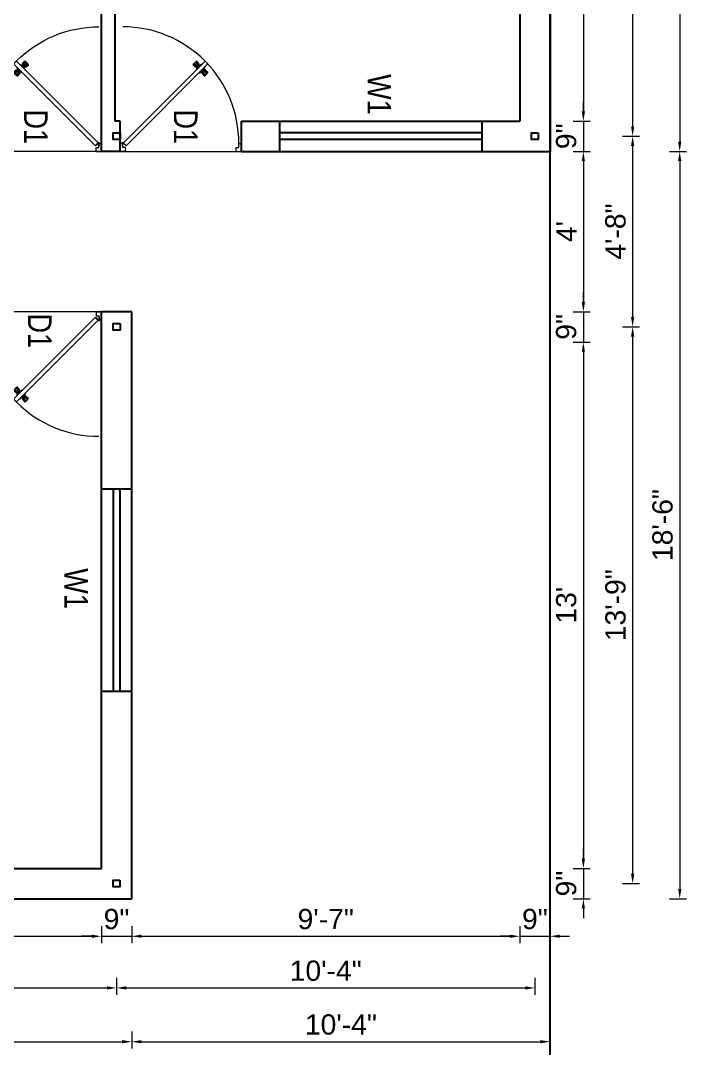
# Model space of a CAD drawing. Header units: inches. Extents: x 392906 to 410488, y -52747 to -40742.
# Drawn here: x 401523 to 401720.4, y -49507.7 to -49203.1 of the extents above; entities that cross this region are included whole.
import ezdxf

# ---------------------------------------------------------------- set-up
doc = ezdxf.new("R2010")
doc.units = ezdxf.units.IN
doc.header["$LTSCALE"] = 2
doc.header["$MEASUREMENT"] = 0
doc.header["$PDMODE"] = 34
doc.layers.get('0').update_dxf_attribs({"linetype": 'CONTINUOUS'})
doc.layers.get('DEFPOINTS').update_dxf_attribs({"color": 141, "linetype": 'CONTINUOUS'})
for name, color, linetype, lineweight in [('DOOR & WIN', 1, 'CONTINUOUS', 25), ('PUERTAS', 7, 'CONTINUOUS', 9), ('steps', 253, 'CONTINUOUS', 20)]:
    doc.layers.add(name, color=color, linetype=linetype, lineweight=lineweight)
doc.styles.add('Lettring Text', font='arial.ttf')
doc.styles.get("Standard").update_dxf_attribs({"font": 'ARIALN.TTF'})
doc.dimstyles.new('Copy of Standard', dxfattribs={"dimtxt": 6, "dimasz": 2.875, "dimexe": 2, "dimexo": 4, "dimgap": 2, "dimtad": 1, "dimdec": 0, "dimrnd": 1, "dimzin": 0, "dimdsep": 46, "dimlunit": 4, "dimtxsty": 'Lettring Text', "dimcen": 0.1, "dimclrd": 7, "dimclre": 7, "dimclrt": 7, "dimazin": 0, "dimtfac": 0.645, "dimtdec": 0, "dimtmove": 1, "dimatfit": 0, "dimfxl": 3, "dimfxlon": 1, "dimtfillclr": 256, "dimtolj": 1, "dimtzin": 0, "dimlwd": -1, "dimlwe": -1, "dimarcsym": 2})

# ---------------------------------------------------------------- blocks, each defined once
blk = doc.blocks.new('3ft')
at = {"layer": 'PUERTAS', "color": 6}
for p, q in [((1.01, 2.52), (25.23, 26.74)), ((26.05, 25.92), (1.77, 1.64)), ((26.05, 25.92), (25.23, 26.74)), ((0, 2.4), (0, 0)), ((0.72, 2.4), (0, 2.4)), ((1.6, 0), (0, 0)), ((0.72, 1.52), (0.72, 2.44)), ((0.8, 1.52), (0.72, 1.52)), ((0.8, 1.52), (0.8, 2.41)), ((0.8, 1.2), (0.8, 1.52)), ((1.6, 1.2), (0.8, 1.2)), ((1.57, 1.84), (0.94, 2.47)), ((1.63, 1.89), (0.97, 2.55)), ((1.63, 1.89), (1.57, 1.84)), ((1.77, 1.64), (1.57, 1.84)), ((1.6, 0), (1.6, 1.2)), ((34.4, 0), (34.4, 1.2)), ((34.4, 1.2), (35.2, 1.2)), ((34.4, 0), (36, 0)), ((35.2, 1.2), (35.2, 2.4)), ((35.2, 2.4), (36, 2.4)), ((36, 0), (36, 2.4))]:
    blk.add_line(p, q, dxfattribs=at)
at = {"layer": 'PUERTAS', "color": 8}
for p, q in [((22.57, 24.94), (21.65, 25.68)), ((22.63, 24.99), (21.69, 25.75)), ((22.74, 25.1), (21.84, 25.9)), ((22.13, 26.28), (21.98, 26.13)), ((22.88, 25.24), (22.01, 26.06)), ((22.13, 26.28), (22.27, 26.42)), ((22.29, 26.41), (22.27, 26.42)), ((23.16, 25.52), (22.34, 26.39)), ((23.3, 25.66), (22.5, 26.56)), ((23.41, 25.77), (22.65, 26.71)), ((22.69, 24.32), (23.02, 24.83)), ((23.46, 25.83), (22.72, 26.75)), ((22.95, 24.96), (22.84, 25.07)), ((22.98, 24.99), (22.86, 25.1)), ((23.03, 25.04), (22.91, 25.15)), ((22.91, 24.53), (23.1, 24.91)), ((23.11, 25.12), (22.99, 25.23)), ((23.13, 24.76), (23.18, 24.99)), ((23.28, 25.3), (23.17, 25.41)), ((23.36, 25.37), (23.25, 25.49)), ((23.31, 24.94), (23.28, 25.08)), ((23.41, 25.43), (23.3, 25.54)), ((23.46, 25.09), (23.32, 25.13)), ((23.44, 25.45), (23.33, 25.56)), ((23.64, 25.27), (23.41, 25.22)), ((23.87, 25.49), (23.49, 25.3)), ((24.08, 25.71), (23.57, 25.38)), ((24.8, 24.56), (24.61, 24.18)), ((25.02, 24.77), (24.68, 24.26)), ((23.63, 23.38), (24.14, 23.72)), ((23.84, 23.6), (24.22, 23.79)), ((24.07, 23.82), (24.3, 23.88)), ((24.25, 24), (24.39, 23.97)), ((24.25, 23.26), (24.99, 22.34)), ((24.27, 23.64), (24.38, 23.53)), ((24.3, 23.67), (24.41, 23.56)), ((24.3, 23.32), (25.06, 22.38)), ((24.35, 23.72), (24.46, 23.61)), ((24.4, 24.15), (24.43, 24.01)), ((24.41, 23.43), (25.2, 22.53)), ((24.43, 23.8), (24.54, 23.69)), ((24.58, 24.33), (24.52, 24.1)), ((24.55, 23.57), (25.37, 22.7)), ((24.6, 23.97), (24.72, 23.86)), ((24.68, 24.05), (24.79, 23.94)), ((24.73, 24.1), (24.85, 23.99)), ((24.76, 24.13), (24.87, 24.02)), ((24.83, 23.85), (25.7, 23.03)), ((24.97, 23.99), (25.87, 23.2)), ((25.08, 24.1), (26.02, 23.34)), ((25.14, 24.15), (26.06, 23.41)), ((25.58, 22.82), (25.43, 22.67)), ((25.58, 22.82), (25.73, 22.97)), ((25.72, 22.98), (25.73, 22.97)), ((0, 0), (36, 0))]:
    blk.add_line(p, q, dxfattribs=at)
at = {"layer": 'PUERTAS', "color": 1}
for p, q in [((21.67, 25.73), (22.17, 26.23)), ((22.49, 24.95), (21.67, 25.61)), ((21.7, 25.82), (22.14, 26.26)), ((21.73, 25.79), (21.7, 25.82)), ((22.58, 26.7), (22.14, 26.26)), ((22.67, 26.73), (22.17, 26.23)), ((22.61, 26.67), (22.58, 26.7)), ((22.6, 24.96), (23.02, 25.38)), ((22.61, 24.25), (22.92, 24.72)), ((22.7, 25.07), (22.71, 25.06)), ((23.45, 25.91), (22.79, 26.73)), ((22.82, 25.06), (23.08, 25.32)), ((22.94, 24.95), (22.83, 25.07)), ((22.92, 24.72), (22.92, 24.72)), ((22.93, 24.94), (23.19, 25.21)), ((22.93, 24.84), (22.93, 24.83)), ((23.44, 25.81), (23.02, 25.38)), ((23.34, 25.58), (23.08, 25.32)), ((23.46, 25.47), (23.19, 25.21)), ((23.33, 25.7), (23.34, 25.69)), ((23.45, 25.46), (23.33, 25.57)), ((23.57, 25.47), (23.57, 25.47)), ((24.15, 25.79), (23.68, 25.48)), ((23.68, 25.48), (23.68, 25.48)), ((24.27, 25.78), (24.26, 25.79)), ((24.79, 24.38), (24.78, 24.37)), ((25.1, 24.84), (24.79, 24.38)), ((25.09, 24.96), (25.1, 24.95)), ((22.62, 24.13), (22.61, 24.14)), ((23.44, 23.31), (23.45, 23.3)), ((23.56, 23.3), (24.03, 23.61)), ((24.03, 23.61), (24.03, 23.62)), ((24.14, 23.62), (24.14, 23.62)), ((24.25, 23.62), (24.51, 23.89)), ((24.26, 23.29), (24.69, 23.71)), ((24.26, 23.63), (24.37, 23.52)), ((24.26, 23.18), (24.92, 22.37)), ((24.37, 23.52), (24.63, 23.77)), ((24.37, 23.4), (24.37, 23.4)), ((24.78, 24.15), (24.51, 23.89)), ((24.89, 24.03), (24.63, 23.77)), ((25.11, 24.14), (24.69, 23.71)), ((24.77, 24.14), (24.88, 24.03)), ((24.78, 24.26), (24.78, 24.26)), ((25, 24.03), (25, 24.03)), ((25.04, 22.36), (25.54, 22.86)), ((25.1, 22.42), (25.13, 22.39)), ((25.13, 22.39), (25.57, 22.83)), ((25.22, 24.14), (26.03, 23.48)), ((26.04, 23.37), (25.54, 22.86)), ((26.01, 23.27), (25.57, 22.83)), ((25.98, 23.3), (26.01, 23.27))]:
    blk.add_line(p, q, dxfattribs=at)
at = {"layer": 'PUERTAS', "color": 2}
for p, q in [((21.99, 26.11), (21.98, 26.13)), ((25.42, 22.68), (25.43, 22.67))]:
    blk.add_line(p, q, dxfattribs=at)
at = {"layer": 'PUERTAS', "color": 6}
for radius in [0.155, 0.0752]:
    blk.add_circle((0.82, 2.56), radius, dxfattribs=at)
blk.add_arc((0.82, 2.56), 34.38, 359.7285, 90.0333, dxfattribs=at)
at = {"layer": 'PUERTAS', "color": 1}
for centre, start, end in [((22.54, 25.01), 231.0764, 315), ((22.73, 26.68), 38.9236, 135), ((22.77, 25.12), 225, 315), ((22.99, 24.89), 135, 219.7428), ((22.87, 24.78), 315, 39.7428), ((23.28, 25.63), 315, 45), ((23.39, 25.86), 315, 38.9236), ((23.51, 25.41), 50.2572, 135), ((23.62, 25.53), 230.2572, 315), ((24.2, 25.73), 45, 135), ((25.04, 24.89), 315, 45), ((22.67, 24.2), 135, 225), ((23.51, 23.36), 225, 315), ((24.09, 23.56), 50.2572, 135), ((24.2, 23.68), 230.2572, 315), ((24.32, 23.23), 135, 218.9236), ((24.42, 23.46), 135, 225), ((24.84, 24.31), 135, 219.7428), ((24.72, 24.21), 315, 39.7428), ((24.94, 23.98), 45, 135), ((24.98, 22.42), 218.9236, 315), ((25.17, 24.08), 51.0764, 135), ((25.98, 23.42), 315, 51.0764)]:
    blk.add_arc(centre, 0.08, start, end, dxfattribs=at)
blk = doc.blocks.new('*U199')
at = {"color": 3, "xscale": -1}
blk.add_blockref('3ft', (42, 0), dxfattribs=at)
blk = doc.blocks.new('*D722')
at = {"layer": 'DEFPOINTS', "color": 0, "ltscale": 0.5, "transparency": 16777216}
for p in [(401680, -49089.81), (401671, -49232.85), (401689.86, -49232.85)]:
    blk.add_point(p, dxfattribs=at)
at = {"layer": 'steps', "color": 7, "ltscale": 0.5, "transparency": 16777216}
for p, q in [((401686.86, -49089.81), (401691.86, -49089.81)), ((401689.86, -49092.69), (401689.86, -49229.97)), ((401686.86, -49232.85), (401691.86, -49232.85))]:
    blk.add_line(p, q, dxfattribs=at)
for points in [[(401689.38, -49092.69), (401690.34, -49092.69), (401689.86, -49089.81)], [(401689.38, -49229.97), (401690.34, -49229.97), (401689.86, -49232.85)]]:
    blk.add_solid(points, dxfattribs=at)
at = {"layer": 'steps', "color": 7, "ltscale": 0.5, "transparency": 16777216, "insert": (401684.85, -49161.33), "char_height": 6, "attachment_point": 5, "rotation": 90, "style": 'Lettring Text'}
blk.add_mtext('\\A1;11\'-11"', dxfattribs=at)
blk = doc.blocks.new('*D723')
at = {"layer": 'DEFPOINTS', "color": 0, "ltscale": 0.5, "transparency": 16777216}
for p in [(401671, -49232.85), (401680, -49241.85), (401689.86, -49241.85)]:
    blk.add_point(p, dxfattribs=at)
at = {"layer": 'steps', "color": 7, "ltscale": 0.5, "transparency": 16777216}
for p, q in [((401689.86, -49229.97), (401689.86, -49227.1)), ((401686.86, -49232.85), (401691.86, -49232.85)), ((401689.86, -49232.85), (401689.86, -49241.85)), ((401686.86, -49241.85), (401691.86, -49241.85)), ((401689.86, -49244.72), (401689.86, -49247.6))]:
    blk.add_line(p, q, dxfattribs=at)
for points in [[(401689.38, -49229.97), (401690.34, -49229.97), (401689.86, -49232.85)], [(401689.38, -49244.72), (401690.34, -49244.72), (401689.86, -49241.85)]]:
    blk.add_solid(points, dxfattribs=at)
at = {"layer": 'steps', "color": 7, "ltscale": 0.5, "transparency": 16777216, "insert": (401684.79, -49237.35), "char_height": 6, "attachment_point": 5, "rotation": 90, "style": 'Lettring Text'}
blk.add_mtext('\\A1;9"', dxfattribs=at)
blk = doc.blocks.new('*D724')
at = {"layer": 'DEFPOINTS', "color": 0, "ltscale": 0.5, "transparency": 16777216}
for p in [(401680, -49241.85), (401556.02, -49289.35), (401689.86, -49289.35)]:
    blk.add_point(p, dxfattribs=at)
at = {"layer": 'steps', "color": 7, "ltscale": 0.5, "transparency": 16777216}
for p, q in [((401686.86, -49241.85), (401691.86, -49241.85)), ((401689.86, -49244.72), (401689.86, -49286.47)), ((401686.86, -49289.35), (401691.86, -49289.35))]:
    blk.add_line(p, q, dxfattribs=at)
for points in [[(401689.38, -49244.72), (401690.34, -49244.72), (401689.86, -49241.85)], [(401689.38, -49286.47), (401690.34, -49286.47), (401689.86, -49289.35)]]:
    blk.add_solid(points, dxfattribs=at)
at = {"layer": 'steps', "color": 7, "ltscale": 0.5, "transparency": 16777216, "insert": (401684.86, -49265.6), "char_height": 6, "attachment_point": 5, "rotation": 90, "style": 'Lettring Text'}
blk.add_mtext("\\A1;4'", dxfattribs=at)
blk = doc.blocks.new('*D725')
at = {"layer": 'DEFPOINTS', "color": 0, "ltscale": 0.5, "transparency": 16777216}
for p in [(401556.02, -49289.35), (401511.02, -49298.35), (401689.86, -49298.35)]:
    blk.add_point(p, dxfattribs=at)
at = {"layer": 'steps', "color": 7, "ltscale": 0.5, "transparency": 16777216}
for p, q in [((401689.86, -49286.47), (401689.86, -49283.6)), ((401686.86, -49289.35), (401691.86, -49289.35)), ((401689.86, -49289.35), (401689.86, -49298.35)), ((401686.86, -49298.35), (401691.86, -49298.35)), ((401689.86, -49301.22), (401689.86, -49304.1))]:
    blk.add_line(p, q, dxfattribs=at)
for points in [[(401689.38, -49286.47), (401690.34, -49286.47), (401689.86, -49289.35)], [(401689.38, -49301.22), (401690.34, -49301.22), (401689.86, -49298.35)]]:
    blk.add_solid(points, dxfattribs=at)
at = {"layer": 'steps', "color": 7, "ltscale": 0.5, "transparency": 16777216, "insert": (401684.79, -49293.85), "char_height": 6, "attachment_point": 5, "rotation": 90, "style": 'Lettring Text'}
blk.add_mtext('\\A1;9"', dxfattribs=at)
blk = doc.blocks.new('*D726')
at = {"layer": 'DEFPOINTS', "color": 0, "ltscale": 0.5, "transparency": 16777216}
for p in [(401511.02, -49298.35), (401546.98, -49454.35), (401689.86, -49454.35)]:
    blk.add_point(p, dxfattribs=at)
at = {"layer": 'steps', "color": 7, "ltscale": 0.5, "transparency": 16777216}
for p, q in [((401686.86, -49298.35), (401691.86, -49298.35)), ((401689.86, -49301.22), (401689.86, -49451.47)), ((401686.86, -49454.35), (401691.86, -49454.35))]:
    blk.add_line(p, q, dxfattribs=at)
for points in [[(401689.38, -49301.22), (401690.34, -49301.22), (401689.86, -49298.35)], [(401689.38, -49451.47), (401690.34, -49451.47), (401689.86, -49454.35)]]:
    blk.add_solid(points, dxfattribs=at)
at = {"layer": 'steps', "color": 7, "ltscale": 0.5, "transparency": 16777216, "insert": (401684.79, -49376.35), "char_height": 6, "attachment_point": 5, "rotation": 90, "style": 'Lettring Text'}
blk.add_mtext("\\A1;13'", dxfattribs=at)
blk = doc.blocks.new('*D727')
at = {"layer": 'DEFPOINTS', "color": 0, "ltscale": 0.5, "transparency": 16777216}
for p in [(401546.98, -49454.35), (401555.98, -49463.35), (401689.86, -49463.35)]:
    blk.add_point(p, dxfattribs=at)
at = {"layer": 'steps', "color": 7, "ltscale": 0.5, "transparency": 16777216}
for p, q in [((401689.86, -49451.47), (401689.86, -49448.6)), ((401686.86, -49454.35), (401691.86, -49454.35)), ((401689.86, -49454.35), (401689.86, -49463.35)), ((401686.86, -49463.35), (401691.86, -49463.35)), ((401689.86, -49466.22), (401689.86, -49469.1))]:
    blk.add_line(p, q, dxfattribs=at)
for points in [[(401689.38, -49451.47), (401690.34, -49451.47), (401689.86, -49454.35)], [(401689.38, -49466.22), (401690.34, -49466.22), (401689.86, -49463.35)]]:
    blk.add_solid(points, dxfattribs=at)
at = {"layer": 'steps', "color": 7, "ltscale": 0.5, "transparency": 16777216, "insert": (401684.79, -49458.85), "char_height": 6, "attachment_point": 5, "rotation": 90, "style": 'Lettring Text'}
blk.add_mtext('\\A1;9"', dxfattribs=at)
blk = doc.blocks.new('*D728')
at = {"layer": 'DEFPOINTS', "color": 0, "ltscale": 0.5, "transparency": 16777216}
for p in [(401675.5, -49085.69), (401675.5, -49237.35), (401704.47, -49237.35)]:
    blk.add_point(p, dxfattribs=at)
at = {"layer": 'steps', "color": 7, "ltscale": 0.5, "transparency": 16777216}
for p, q in [((401701.47, -49085.69), (401706.47, -49085.69)), ((401704.47, -49088.57), (401704.47, -49234.47)), ((401701.47, -49237.35), (401706.47, -49237.35))]:
    blk.add_line(p, q, dxfattribs=at)
for points in [[(401703.99, -49088.57), (401704.95, -49088.57), (401704.47, -49085.69)], [(401703.99, -49234.47), (401704.95, -49234.47), (401704.47, -49237.35)]]:
    blk.add_solid(points, dxfattribs=at)
at = {"layer": 'steps', "color": 7, "ltscale": 0.5, "transparency": 16777216, "insert": (401699.41, -49161.52), "char_height": 6, "attachment_point": 5, "rotation": 90, "style": 'Lettring Text'}
blk.add_mtext('\\A1;12\'-8"', dxfattribs=at)
blk = doc.blocks.new('*D729')
at = {"layer": 'DEFPOINTS', "color": 0, "ltscale": 0.5, "transparency": 16777216}
for p in [(401675.5, -49237.35), (401551.52, -49293.85), (401704.47, -49293.85)]:
    blk.add_point(p, dxfattribs=at)
at = {"layer": 'steps', "color": 7, "ltscale": 0.5, "transparency": 16777216}
for p, q in [((401701.47, -49237.35), (401706.47, -49237.35)), ((401704.47, -49240.22), (401704.47, -49290.97)), ((401701.47, -49293.85), (401706.47, -49293.85))]:
    blk.add_line(p, q, dxfattribs=at)
for points in [[(401703.99, -49240.22), (401704.95, -49240.22), (401704.47, -49237.35)], [(401703.99, -49290.97), (401704.95, -49290.97), (401704.47, -49293.85)]]:
    blk.add_solid(points, dxfattribs=at)
at = {"layer": 'steps', "color": 7, "ltscale": 0.5, "transparency": 16777216, "insert": (401699.41, -49265.6), "char_height": 6, "attachment_point": 5, "rotation": 90, "style": 'Lettring Text'}
blk.add_mtext('\\A1;4\'-8"', dxfattribs=at)
blk = doc.blocks.new('*D730')
at = {"layer": 'DEFPOINTS', "color": 0, "ltscale": 0.5, "transparency": 16777216}
for p in [(401551.52, -49293.85), (401551.48, -49458.85), (401704.47, -49458.85)]:
    blk.add_point(p, dxfattribs=at)
at = {"layer": 'steps', "color": 7, "ltscale": 0.5, "transparency": 16777216}
for p, q in [((401701.47, -49293.85), (401706.47, -49293.85)), ((401704.47, -49296.72), (401704.47, -49455.97)), ((401701.47, -49458.85), (401706.47, -49458.85))]:
    blk.add_line(p, q, dxfattribs=at)
for points in [[(401703.99, -49296.72), (401704.95, -49296.72), (401704.47, -49293.85)], [(401703.99, -49455.97), (401704.95, -49455.97), (401704.47, -49458.85)]]:
    blk.add_solid(points, dxfattribs=at)
at = {"layer": 'steps', "color": 7, "ltscale": 0.5, "transparency": 16777216, "insert": (401699.41, -49376.35), "char_height": 6, "attachment_point": 5, "rotation": 90, "style": 'Lettring Text'}
blk.add_mtext('\\A1;13\'-9"', dxfattribs=at)
blk = doc.blocks.new('*D731')
at = {"layer": 'DEFPOINTS', "color": 0, "ltscale": 0.5, "transparency": 16777216}
for p in [(401680, -49080.78), (401680, -49241.85), (401718.42, -49241.85)]:
    blk.add_point(p, dxfattribs=at)
at = {"layer": 'steps', "color": 7, "ltscale": 0.5, "transparency": 16777216}
for p, q in [((401715.42, -49080.78), (401720.42, -49080.78)), ((401718.42, -49083.65), (401718.42, -49238.97)), ((401715.42, -49241.85), (401720.42, -49241.85))]:
    blk.add_line(p, q, dxfattribs=at)
for points in [[(401717.94, -49083.65), (401718.9, -49083.65), (401718.42, -49080.78)], [(401717.94, -49238.97), (401718.9, -49238.97), (401718.42, -49241.85)]]:
    blk.add_solid(points, dxfattribs=at)
at = {"layer": 'steps', "color": 7, "ltscale": 0.5, "transparency": 16777216, "insert": (401713.35, -49161.31), "char_height": 6, "attachment_point": 5, "rotation": 90, "style": 'Lettring Text'}
blk.add_mtext('\\A1;13\'-5"', dxfattribs=at)
blk = doc.blocks.new('*D732')
at = {"layer": 'DEFPOINTS', "color": 0, "ltscale": 0.5, "transparency": 16777216}
for p in [(401680, -49241.85), (401555.98, -49463.35), (401718.42, -49463.35)]:
    blk.add_point(p, dxfattribs=at)
at = {"layer": 'steps', "color": 7, "ltscale": 0.5, "transparency": 16777216}
for p, q in [((401715.42, -49241.85), (401720.42, -49241.85)), ((401718.42, -49244.72), (401718.42, -49460.47)), ((401715.42, -49463.35), (401720.42, -49463.35))]:
    blk.add_line(p, q, dxfattribs=at)
for points in [[(401717.94, -49244.72), (401718.9, -49244.72), (401718.42, -49241.85)], [(401717.94, -49460.47), (401718.9, -49460.47), (401718.42, -49463.35)]]:
    blk.add_solid(points, dxfattribs=at)
at = {"layer": 'steps', "color": 7, "ltscale": 0.5, "transparency": 16777216, "insert": (401713.35, -49352.6), "char_height": 6, "attachment_point": 5, "rotation": 90, "style": 'Lettring Text'}
blk.add_mtext('\\A1;18\'-6"', dxfattribs=at)
blk = doc.blocks.new('*D742')
at = {"layer": 'DEFPOINTS', "color": 0, "ltscale": 0.5, "transparency": 16777216}
for p in [(401426.98, -49454.35), (401546.98, -49454.38), (401546.98, -49474.48)]:
    blk.add_point(p, dxfattribs=at)
at = {"layer": 'steps', "color": 7, "ltscale": 0.5, "transparency": 16777216}
for p, q in [((401426.98, -49471.48), (401426.98, -49476.48)), ((401546.98, -49471.48), (401546.98, -49476.48)), ((401429.86, -49474.48), (401544.11, -49474.48))]:
    blk.add_line(p, q, dxfattribs=at)
for points in [[(401429.86, -49474), (401429.86, -49474.95), (401426.98, -49474.48)], [(401544.11, -49474), (401544.11, -49474.95), (401546.98, -49474.48)]]:
    blk.add_solid(points, dxfattribs=at)
at = {"layer": 'steps', "color": 7, "ltscale": 0.5, "transparency": 16777216, "insert": (401486.98, -49469.41), "char_height": 6, "attachment_point": 5, "style": 'Lettring Text'}
blk.add_mtext("\\A1;10'", dxfattribs=at)
blk = doc.blocks.new('*D743')
at = {"layer": 'DEFPOINTS', "color": 0, "ltscale": 0.5, "transparency": 16777216}
for p in [(401546.98, -49454.38), (401555.98, -49463.35), (401555.98, -49474.48)]:
    blk.add_point(p, dxfattribs=at)
at = {"layer": 'steps', "color": 7, "ltscale": 0.5, "transparency": 16777216}
for p, q in [((401546.98, -49471.48), (401546.98, -49476.48)), ((401555.98, -49471.48), (401555.98, -49476.48)), ((401544.11, -49474.48), (401541.23, -49474.48)), ((401546.98, -49474.48), (401555.98, -49474.48)), ((401558.86, -49474.48), (401561.73, -49474.48))]:
    blk.add_line(p, q, dxfattribs=at)
for points in [[(401544.11, -49474), (401544.11, -49474.95), (401546.98, -49474.48)], [(401558.86, -49474), (401558.86, -49474.95), (401555.98, -49474.48)]]:
    blk.add_solid(points, dxfattribs=at)
at = {"layer": 'steps', "color": 7, "ltscale": 0.5, "transparency": 16777216, "insert": (401551.48, -49469.41), "char_height": 6, "attachment_point": 5, "style": 'Lettring Text'}
blk.add_mtext('\\A1;9"', dxfattribs=at)
blk = doc.blocks.new('*D744')
at = {"layer": 'DEFPOINTS', "color": 0, "ltscale": 0.5, "transparency": 16777216}
for p in [(401671, -49232.85), (401555.98, -49463.35), (401671, -49474.48)]:
    blk.add_point(p, dxfattribs=at)
at = {"layer": 'steps', "color": 7, "ltscale": 0.5, "transparency": 16777216}
for p, q in [((401555.98, -49471.48), (401555.98, -49476.48)), ((401671, -49471.48), (401671, -49476.48)), ((401558.86, -49474.48), (401668.13, -49474.48))]:
    blk.add_line(p, q, dxfattribs=at)
for points in [[(401558.86, -49474), (401558.86, -49474.95), (401555.98, -49474.48)], [(401668.13, -49474), (401668.13, -49474.95), (401671, -49474.48)]]:
    blk.add_solid(points, dxfattribs=at)
at = {"layer": 'steps', "color": 7, "ltscale": 0.5, "transparency": 16777216, "insert": (401613.49, -49469.41), "char_height": 6, "attachment_point": 5, "style": 'Lettring Text'}
blk.add_mtext('\\A1;9\'-7"', dxfattribs=at)
blk = doc.blocks.new('*D745')
at = {"layer": 'DEFPOINTS', "color": 0, "ltscale": 0.5, "transparency": 16777216}
for p in [(401671, -49232.85), (401680, -49241.85), (401680, -49474.48)]:
    blk.add_point(p, dxfattribs=at)
at = {"layer": 'steps', "color": 7, "ltscale": 0.5, "transparency": 16777216}
for p, q in [((401671, -49471.48), (401671, -49476.48)), ((401680, -49471.48), (401680, -49476.48)), ((401668.13, -49474.48), (401665.25, -49474.48)), ((401671, -49474.48), (401680, -49474.48)), ((401682.88, -49474.48), (401685.75, -49474.48))]:
    blk.add_line(p, q, dxfattribs=at)
for points in [[(401668.13, -49474), (401668.13, -49474.95), (401671, -49474.48)], [(401682.88, -49474), (401682.88, -49474.95), (401680, -49474.48)]]:
    blk.add_solid(points, dxfattribs=at)
at = {"layer": 'steps', "color": 7, "ltscale": 0.5, "transparency": 16777216, "insert": (401675.5, -49469.41), "char_height": 6, "attachment_point": 5, "style": 'Lettring Text'}
blk.add_mtext('\\A1;9"', dxfattribs=at)
blk = doc.blocks.new('*D746')
at = {"layer": 'DEFPOINTS', "color": 0, "ltscale": 0.5, "transparency": 16777216}
for p in [(401422.48, -49458.85), (401551.48, -49458.85), (401551.48, -49489.79)]:
    blk.add_point(p, dxfattribs=at)
at = {"layer": 'steps', "color": 7, "ltscale": 0.5, "transparency": 16777216}
for p, q in [((401422.48, -49486.79), (401422.48, -49491.79)), ((401551.48, -49486.79), (401551.48, -49491.79)), ((401425.36, -49489.79), (401548.61, -49489.79))]:
    blk.add_line(p, q, dxfattribs=at)
for points in [[(401425.36, -49489.31), (401425.36, -49490.27), (401422.48, -49489.79)], [(401548.61, -49489.31), (401548.61, -49490.27), (401551.48, -49489.79)]]:
    blk.add_solid(points, dxfattribs=at)
at = {"layer": 'steps', "color": 7, "ltscale": 0.5, "transparency": 16777216, "insert": (401486.98, -49484.72), "char_height": 6, "attachment_point": 5, "style": 'Lettring Text'}
blk.add_mtext('\\A1;10\'-9"', dxfattribs=at)
blk = doc.blocks.new('*D747')
at = {"layer": 'DEFPOINTS', "color": 0, "ltscale": 0.5, "transparency": 16777216}
for p in [(401675.5, -49237.35), (401551.48, -49458.85), (401675.5, -49489.79)]:
    blk.add_point(p, dxfattribs=at)
at = {"layer": 'steps', "color": 7, "ltscale": 0.5, "transparency": 16777216}
for p, q in [((401551.48, -49486.79), (401551.48, -49491.79)), ((401675.5, -49486.79), (401675.5, -49491.79)), ((401554.36, -49489.79), (401672.63, -49489.79))]:
    blk.add_line(p, q, dxfattribs=at)
for points in [[(401554.36, -49489.31), (401554.36, -49490.27), (401551.48, -49489.79)], [(401672.63, -49489.31), (401672.63, -49490.27), (401675.5, -49489.79)]]:
    blk.add_solid(points, dxfattribs=at)
at = {"layer": 'steps', "color": 7, "ltscale": 0.5, "transparency": 16777216, "insert": (401613.49, -49484.72), "char_height": 6, "attachment_point": 5, "style": 'Lettring Text'}
blk.add_mtext('\\A1;10\'-4"', dxfattribs=at)
blk = doc.blocks.new('*D748')
at = {"layer": 'DEFPOINTS', "color": 0, "ltscale": 0.5, "transparency": 16777216}
for p in [(401417.98, -49463.35), (401555.98, -49463.35), (401555.98, -49505.73)]:
    blk.add_point(p, dxfattribs=at)
at = {"layer": 'steps', "color": 7, "ltscale": 0.5, "transparency": 16777216}
for p, q in [((401417.98, -49502.73), (401417.98, -49507.73)), ((401420.86, -49505.73), (401553.11, -49505.73)), ((401555.98, -49502.73), (401555.98, -49507.73))]:
    blk.add_line(p, q, dxfattribs=at)
for points in [[(401420.86, -49505.25), (401420.86, -49506.21), (401417.98, -49505.73)], [(401553.11, -49505.25), (401553.11, -49506.21), (401555.98, -49505.73)]]:
    blk.add_solid(points, dxfattribs=at)
at = {"layer": 'steps', "color": 7, "ltscale": 0.5, "transparency": 16777216, "insert": (401486.98, -49500.66), "char_height": 6, "attachment_point": 5, "style": 'Lettring Text'}
blk.add_mtext('\\A1;11\'-6"', dxfattribs=at)
blk = doc.blocks.new('*D749')
at = {"layer": 'DEFPOINTS', "color": 0, "ltscale": 0.5, "transparency": 16777216}
for p in [(401680, -49241.85), (401555.98, -49463.35), (401680, -49505.73)]:
    blk.add_point(p, dxfattribs=at)
at = {"layer": 'steps', "color": 7, "ltscale": 0.5, "transparency": 16777216}
for p, q in [((401555.98, -49502.73), (401555.98, -49507.73)), ((401558.86, -49505.73), (401677.13, -49505.73)), ((401680, -49502.73), (401680, -49507.73))]:
    blk.add_line(p, q, dxfattribs=at)
for points in [[(401558.86, -49505.25), (401558.86, -49506.21), (401555.98, -49505.73)], [(401677.13, -49505.25), (401677.13, -49506.21), (401680, -49505.73)]]:
    blk.add_solid(points, dxfattribs=at)
at = {"layer": 'steps', "color": 7, "ltscale": 0.5, "transparency": 16777216, "insert": (401617.99, -49500.66), "char_height": 6, "attachment_point": 5, "style": 'Lettring Text'}
blk.add_mtext('\\A1;10\'-4"', dxfattribs=at)

msp = doc.modelspace()

# ---------------------------------------------------------------- linework, layer by layer
at = {"ltscale": 0.5}
for p, q in [((401680, -49080.78), (401680, -49241.85)), ((401671, -49090.6), (401671, -49232.85)), ((401547.03, -49241.85), (401547.07, -49101.5)), ((401551.03, -49232.85), (401551.07, -49101.15)), ((401552.52, -49232.85), (401551.03, -49232.85)), ((401552.52, -49241.85), (401552.52, -49232.85)), ((401588.52, -49232.85), (401671, -49232.85)), ((401588.52, -49241.85), (401588.52, -49232.85)), ((401599.76, -49232.85), (401599.76, -49241.85)), ((401659.76, -49232.85), (401659.76, -49241.85)), ((401659.76, -49236.35), (401599.76, -49236.35)), ((401659.76, -49238.35), (401599.76, -49238.35)), ((401552.52, -49241.85), (401547.03, -49241.85)), ((401588.52, -49241.85), (401680, -49241.85)), ((401546.98, -49454.38), (401547.02, -49289.35)), ((401556.02, -49289.35), (401547.02, -49289.35)), ((401555.98, -49463.35), (401556.02, -49289.35)), ((401547, -49341.86), (401556, -49341.86)), ((401550.5, -49341.86), (401550.5, -49401.86)), ((401552.5, -49341.86), (401552.5, -49401.86)), ((401547, -49401.86), (401556, -49401.86)), ((401426.98, -49454.35), (401546.98, -49454.35)), ((401417.98, -49463.35), (401555.98, -49463.35))]:
    msp.add_line(p, q, dxfattribs=at)
msp.add_xline((401680, -50703.28), (0, 1), dxfattribs=at)
for points in [[(401552.52, -49236.35), (401552.52, -49238.35), (401550.52, -49238.35), (401550.52, -49236.35)], [(401676.5, -49236.35), (401676.5, -49238.35), (401674.5, -49238.35), (401674.5, -49236.35)], [(401552.52, -49292.85), (401552.52, -49294.85), (401550.52, -49294.85), (401550.52, -49292.85)], [(401552.48, -49457.85), (401552.48, -49459.85), (401550.48, -49459.85), (401550.48, -49457.85)]]:
    msp.add_lwpolyline(points, close=True, dxfattribs=at)

# ---------------------------------------------------------------- block references
at = {"layer": 'DOOR & WIN'}
msp.add_blockref('*U199', (401505.03, -49241.85), dxfattribs=at)
at = {"layer": 'DOOR & WIN', "xscale": -1}
msp.add_blockref('*U199', (401594.52, -49241.85), dxfattribs=at)
at = {"layer": 'DOOR & WIN', "xscale": -1, "rotation": 180}
msp.add_blockref('*U199', (401505.02, -49289.35), dxfattribs=at)

# ---------------------------------------------------------------- texts
at = {"layer": 'steps', "color": 7, "ltscale": 0.3, "char_height": 7, "width": 18.6213, "attachment_point": 8, "rotation": 270}
for insert in [(401625.88, -49224.95), (401536, -49371.41)]:
    msp.add_mtext('W1', dxfattribs=dict(at, insert=insert))
at = {"layer": 'steps', "color": 7, "ltscale": 0.3, "char_height": 7, "rotation": 270}
for insert, attachment_point in [((401531.07, -49234.55), 2), ((401568.48, -49234.55), 8), ((401532.22, -49295.02), 2)]:
    msp.add_mtext_dynamic_manual_height_columns('{\\W1;D1}', width=18.6213, gutter_width=40, heights=[0], dxfattribs=dict(at, insert=insert, attachment_point=attachment_point))

# ---------------------------------------------------------------- dimensions: what is measured, and where the dimension line sits
at = {"layer": 'steps', "ltscale": 0.5}
for base, p1, p2, picture, middle in [((401718.42, -49241.85), (401680, -49080.78), (401680, -49241.85), '*D731', (401713.35, -49161.31)), ((401704.47, -49237.35), (401675.5, -49085.69), (401675.5, -49237.35), '*D728', (401699.41, -49161.52)), ((401689.86, -49232.85), (401680, -49089.81), (401671, -49232.85), '*D722', (401684.85, -49161.33)), ((401704.47323857, -49293.84764675), (401675.50473488, -49237.34764675), (401551.51842557, -49293.84764675), '*D729', (401699.40980064, -49265.59764675)), ((401718.41721379, -49463.34764675), (401680.00473488, -49241.84764675), (401555.98173201, -49463.34764675), '*D732', (401713.35377586, -49352.59764675)), ((401689.85832919, -49289.34764675), (401680.00473488, -49241.84764675), (401556.01939984, -49289.34764675), '*D724', (401684.85832919, -49265.59764675)), ((401704.47, -49458.85), (401551.52, -49293.85), (401551.48, -49458.85), '*D730', (401699.41, -49376.35)), ((401689.86, -49454.35), (401511.02, -49298.35), (401546.98, -49454.35), '*D726', (401684.79, -49376.35))]:
    dim = msp.add_linear_dim(base=base, p1=p1, p2=p2, angle=270, dimstyle='Copy of Standard', dxfattribs=at)
    dim.commit()
    dim.dimension.update_dxf_attribs({"geometry": picture, "text_midpoint": middle})
for base, p1, p2, picture, middle in [((401689.86, -49241.85), (401671, -49232.85), (401680, -49241.85), '*D723', (401689.86, -49237.35)), ((401689.86, -49298.35), (401556.02, -49289.35), (401511.02, -49298.35), '*D725', (401689.86, -49293.85)), ((401689.86, -49463.35), (401546.98, -49454.35), (401555.98, -49463.35), '*D727', (401689.86, -49458.85))]:
    dim = msp.add_linear_dim(base=base, p1=p1, p2=p2, angle=270, dimstyle='Copy of Standard', dxfattribs=at)
    dim.commit()
    dim.dimension.update_dxf_attribs({"geometry": picture, "text_midpoint": middle, "dimtype": 160})
for base, p1, p2, picture, middle in [((401671, -49474.48), (401555.98, -49463.35), (401671, -49232.85), '*D744', (401613.49, -49469.41)), ((401675.5, -49489.79), (401551.48, -49458.85), (401675.5, -49237.35), '*D747', (401613.49, -49484.72)), ((401680, -49505.73), (401555.98, -49463.35), (401680, -49241.85), '*D749', (401617.99, -49500.66)), ((401546.98, -49474.48), (401426.98, -49454.35), (401546.98, -49454.38), '*D742', (401486.98, -49469.41)), ((401551.48, -49489.79), (401422.48, -49458.85), (401551.48, -49458.85), '*D746', (401486.98, -49484.72)), ((401555.98, -49505.73), (401417.98, -49463.35), (401555.98, -49463.35), '*D748', (401486.98, -49500.66))]:
    dim = msp.add_linear_dim(base=base, p1=p1, p2=p2, dimstyle='Copy of Standard', dxfattribs=at)
    dim.commit()
    dim.dimension.update_dxf_attribs({"geometry": picture, "text_midpoint": middle})
for base, p1, p2, picture, middle in [((401680, -49474.48), (401671, -49232.85), (401680, -49241.85), '*D745', (401675.5, -49474.48)), ((401555.98, -49474.48), (401546.98, -49454.38), (401555.98, -49463.35), '*D743', (401551.48, -49474.48))]:
    dim = msp.add_linear_dim(base=base, p1=p1, p2=p2, dimstyle='Copy of Standard', dxfattribs=at)
    dim.commit()
    dim.dimension.update_dxf_attribs({"geometry": picture, "text_midpoint": middle, "dimtype": 160})

doc.saveas('drawing.dxf')
